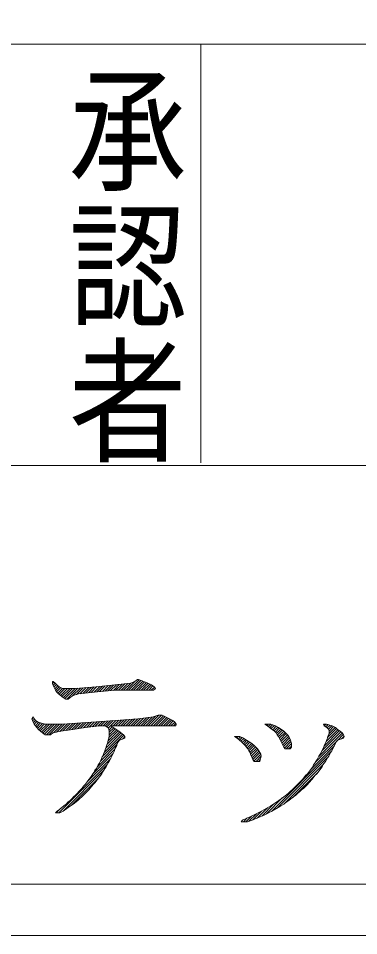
# Model space of a CAD drawing. Units: millimetres, scale not verified. Extents: x -4200 to 14901, y -2940 to 4824.
# Drawn here: x 3434 to 3692, y -2940 to -2243 of the extents above; entities that cross this region are included whole.
import ezdxf
from ezdxf.enums import TextEntityAlignment as Align

# ---------------------------------------------------------------- set-up
doc = ezdxf.new("R2010")
doc.units = ezdxf.units.MM
doc.header["$LTSCALE"] = 30
doc.layers.add('1-0', color=7, linetype='Continuous', lineweight=9)
doc.styles.add('@ＭＳ ゴシック', font='')
doc.styles.get('@ＭＳ ゴシック').set_extended_font_data('@MS Gothic')

msp = doc.modelspace()

# ---------------------------------------------------------------- linework, layer by layer
at = {"layer": '1-0', "color": 5}
for p, q in [((2117.79, -2262.97), (4153.32, -2262.97)), ((3572.18, -2262.97), (3572.18, -2580.86)), ((2117.79, -2582.97), (4153.32, -2582.97))]:
    msp.add_line(p, q, dxfattribs=at)
at = {"layer": '1-0'}
for p, q in [((3459.4, -2746.89), (3459.4, -2748.24)), ((3460.08, -2746.89), (3459.4, -2746.89)), ((3459.4, -2748.24), (3459.74, -2749.59)), ((3459.46, -2748.47), (3460.56, -2747.37)), ((3459.74, -2749.59), (3461.77, -2753.64)), ((3459.91, -2749.93), (3461.52, -2748.32)), ((3460.08, -2746.89), (3461.43, -2748.24)), ((3460.55, -2751.2), (3462.47, -2749.28)), ((3461.18, -2752.47), (3463.5, -2750.16)), ((3461.43, -2748.24), (3462.78, -2749.59)), ((3461.84, -2753.73), (3464.58, -2750.99)), ((3462.66, -2754.82), (3465.85, -2751.63)), ((3462.78, -2749.59), (3464.47, -2750.94)), ((3464.47, -2750.94), (3467.17, -2752.29)), ((3474.8, -2757.96), (3480.81, -2751.94)), ((3492.82, -2750.94), (3476.62, -2752.29)), ((3477.83, -2756.83), (3482.9, -2751.76)), ((3480.35, -2756.22), (3484.98, -2751.59)), ((3482.51, -2755.97), (3487.06, -2751.42)), ((3484.66, -2755.73), (3489.15, -2751.24)), ((3486.82, -2755.48), (3491.23, -2751.07)), ((3488.97, -2755.23), (3493.32, -2750.89)), ((3491.13, -2754.99), (3495.43, -2750.69)), ((3506.99, -2749.59), (3492.82, -2750.94)), ((3493.22, -2754.8), (3497.54, -2750.49)), ((3495.31, -2754.62), (3499.65, -2750.29)), ((3497.4, -2754.44), (3501.76, -2750.08)), ((3499.49, -2754.26), (3503.87, -2749.88)), ((3501.58, -2754.08), (3505.98, -2749.68)), ((3503.67, -2753.9), (3508.11, -2749.46)), ((3505.77, -2753.71), (3510.27, -2749.21)), ((3518.8, -2748.24), (3506.99, -2749.59)), ((3507.75, -2753.64), (3512.42, -2748.97)), ((3509.66, -2753.64), (3514.58, -2748.72)), ((3511.57, -2753.64), (3516.73, -2748.47)), ((3513.48, -2753.64), (3518.93, -2748.19)), ((3515.39, -2753.64), (3522.11, -2746.91)), ((3517.3, -2753.64), (3525.27, -2745.67)), ((3522.18, -2746.89), (3518.8, -2748.24)), ((3519.21, -2753.64), (3526.7, -2746.14)), ((3521.12, -2753.64), (3528.13, -2746.62)), ((3524.2, -2745.54), (3522.18, -2746.89)), ((3523.03, -2753.64), (3529.51, -2747.15)), ((3524.88, -2745.54), (3524.2, -2745.54)), ((3524.88, -2745.54), (3528.93, -2746.89)), ((3524.93, -2753.64), (3530.84, -2747.73)), ((3526.84, -2753.64), (3532.15, -2748.33)), ((3528.75, -2753.64), (3533.42, -2748.97)), ((3528.93, -2746.89), (3531.97, -2748.24)), ((3530.66, -2753.64), (3534.69, -2749.61)), ((3531.97, -2748.24), (3534.67, -2749.59)), ((3532.57, -2753.64), (3535.84, -2750.37)), ((3534.48, -2753.64), (3536.9, -2751.22)), ((3534.67, -2749.59), (3536.69, -2750.94)), ((3536.69, -2750.94), (3537.7, -2752.29)), ((3461.77, -2753.64), (3462.78, -2754.99)), ((3462.78, -2754.99), (3464.13, -2756.34)), ((3463.59, -2755.8), (3467.12, -2752.26)), ((3464.13, -2756.34), (3467.5, -2759.04)), ((3464.59, -2756.71), (3469.01, -2752.29)), ((3465.65, -2757.55), (3470.92, -2752.29)), ((3466.71, -2758.4), (3472.83, -2752.29)), ((3476.62, -2752.29), (3467.17, -2752.29)), ((3467.79, -2759.23), (3474.74, -2752.29)), ((3468.94, -2759.99), (3476.65, -2752.28)), ((3470.46, -2760.39), (3478.73, -2752.11)), ((3475.27, -2757.69), (3472.9, -2759.04)), ((3479.32, -2756.34), (3475.27, -2757.69)), ((3491.13, -2754.99), (3479.32, -2756.34)), ((3506.65, -2753.64), (3491.13, -2754.99)), ((3533.32, -2753.64), (3506.65, -2753.64)), ((3536.35, -2753.64), (3533.32, -2753.64)), ((3537.7, -2752.29), (3536.35, -2753.64)), ((3467.5, -2759.04), (3469.53, -2760.39)), ((3471.55, -2760.39), (3469.53, -2760.39)), ((3472.9, -2759.04), (3471.55, -2760.39)), ((3532.3, -2780.64), (3540.4, -2772.54)), ((3534.21, -2780.64), (3542.31, -2772.54)), ((3539.73, -2772.54), (3536.02, -2773.89)), ((3542.77, -2772.54), (3539.73, -2772.54)), ((3542.77, -2772.54), (3550.87, -2776.59)), ((3444.55, -2773.89), (3443.88, -2775.24)), ((3443.88, -2775.24), (3444.22, -2776.59)), ((3443.93, -2775.45), (3444.96, -2774.43)), ((3444.22, -2776.59), (3444.89, -2777.94)), ((3444.38, -2776.92), (3445.78, -2775.52)), ((3444.55, -2773.89), (3446.58, -2776.59)), ((3444.89, -2777.94), (3445.57, -2779.29)), ((3445.02, -2778.19), (3446.6, -2776.6)), ((3445.57, -2779.29), (3446.58, -2780.64)), ((3445.68, -2779.44), (3447.75, -2777.37)), ((3446.5, -2780.53), (3448.98, -2778.04)), ((3446.58, -2776.59), (3448.6, -2777.94)), ((3447.31, -2781.62), (3450.49, -2778.44)), ((3448.22, -2782.62), (3452, -2778.84)), ((3448.6, -2777.94), (3453.67, -2779.29)), ((3449.18, -2783.57), (3453.51, -2779.24)), ((3450.13, -2784.53), (3455.37, -2779.29)), ((3451.18, -2785.39), (3457.28, -2779.29)), ((3452.26, -2786.22), (3459.19, -2779.29)), ((3453.4, -2786.99), (3461.1, -2779.29)), ((3467.17, -2779.29), (3453.67, -2779.29)), ((3454.91, -2787.39), (3463.01, -2779.29)), ((3456.82, -2787.39), (3464.92, -2779.29)), ((3460.18, -2785.94), (3466.83, -2779.29)), ((3462.63, -2785.39), (3468.84, -2779.18)), ((3465.08, -2784.85), (3470.88, -2779.05)), ((3488.77, -2777.94), (3467.17, -2779.29)), ((3467.39, -2784.45), (3472.92, -2778.93)), ((3469.63, -2784.12), (3474.95, -2778.8)), ((3471.87, -2783.79), (3476.99, -2778.67)), ((3474.11, -2783.46), (3479.02, -2778.55)), ((3476.35, -2783.13), (3481.06, -2778.42)), ((3478.57, -2782.82), (3483.1, -2778.29)), ((3480.8, -2782.5), (3485.13, -2778.16)), ((3483.03, -2782.18), (3487.17, -2778.04)), ((3485.24, -2781.88), (3489.21, -2777.9)), ((3487.42, -2781.61), (3491.27, -2777.75)), ((3507.33, -2776.59), (3488.77, -2777.94)), ((3489.6, -2781.33), (3493.33, -2777.6)), ((3491.78, -2781.06), (3495.39, -2777.45)), ((3493.96, -2780.79), (3497.45, -2777.31)), ((3496.03, -2780.64), (3499.51, -2777.16)), ((3497.93, -2780.64), (3501.57, -2777.01)), ((3499.73, -2780.75), (3503.62, -2776.86)), ((3500.88, -2781.51), (3505.68, -2776.71)), ((3501.83, -2782.47), (3507.75, -2776.55)), ((3505.57, -2780.64), (3509.82, -2776.39)), ((3524.54, -2775.24), (3507.33, -2776.59)), ((3507.48, -2780.64), (3511.89, -2776.23)), ((3509.39, -2780.64), (3513.96, -2776.07)), ((3511.3, -2780.64), (3516.03, -2775.9)), ((3513.21, -2780.64), (3518.1, -2775.74)), ((3515.12, -2780.64), (3520.18, -2775.58)), ((3517.03, -2780.64), (3522.25, -2775.42)), ((3518.94, -2780.64), (3524.32, -2775.25)), ((3520.85, -2780.64), (3526.47, -2775.01)), ((3522.75, -2780.64), (3528.64, -2774.75)), ((3536.02, -2773.89), (3524.54, -2775.24)), ((3524.66, -2780.64), (3530.8, -2774.5)), ((3526.57, -2780.64), (3532.96, -2774.25)), ((3528.48, -2780.64), (3535.13, -2773.99)), ((3530.39, -2780.64), (3537.78, -2773.24)), ((3536.12, -2780.64), (3543.73, -2773.02)), ((3538.03, -2780.64), (3545.01, -2773.66)), ((3539.94, -2780.64), (3546.28, -2774.29)), ((3541.85, -2780.64), (3547.55, -2774.93)), ((3543.76, -2780.64), (3548.83, -2775.57)), ((3545.66, -2780.64), (3550.1, -2776.2)), ((3547.57, -2780.64), (3551.29, -2776.92)), ((3549.48, -2780.64), (3552.35, -2777.77)), ((3550.87, -2776.59), (3552.55, -2777.94)), ((3551.39, -2780.64), (3553.21, -2778.82)), ((3552.55, -2777.94), (3553.57, -2779.29)), ((3553.57, -2779.29), (3553.23, -2780.64)), ((3620.73, -2779.29), (3622.75, -2780.64)), ((3625.45, -2779.29), (3620.73, -2779.29)), ((3621.18, -2779.58), (3621.47, -2779.29)), ((3622.32, -2780.35), (3623.38, -2779.29)), ((3623.41, -2781.16), (3625.29, -2779.29)), ((3624.48, -2782.01), (3626.7, -2779.79)), ((3625.45, -2779.29), (3628.83, -2780.64)), ((3665.28, -2779.29), (3665.95, -2780.64)), ((3667.64, -2779.29), (3665.28, -2779.29)), ((3665.31, -2779.36), (3665.38, -2779.29)), ((3665.95, -2780.63), (3667.29, -2779.29)), ((3667.09, -2781.4), (3668.84, -2779.65)), ((3667.64, -2779.29), (3672.03, -2780.64)), ((3446.58, -2780.64), (3447.59, -2781.99)), ((3447.59, -2781.99), (3448.94, -2783.34)), ((3448.94, -2783.34), (3450.29, -2784.69)), ((3450.29, -2784.69), (3451.98, -2786.04)), ((3451.98, -2786.04), (3454, -2787.39)), ((3459.74, -2786.04), (3458.05, -2787.39)), ((3465.82, -2784.69), (3459.74, -2786.04)), ((3474.93, -2783.34), (3465.82, -2784.69)), ((3484.38, -2781.99), (3474.93, -2783.34)), ((3495.18, -2780.64), (3484.38, -2781.99)), ((3499.57, -2780.64), (3495.18, -2780.64)), ((3499.57, -2780.64), (3501.59, -2781.99)), ((3500.05, -2797.62), (3511.67, -2786)), ((3500.89, -2794.86), (3510.61, -2785.15)), ((3501.59, -2781.99), (3502.27, -2783.34)), ((3501.77, -2792.08), (3509.51, -2784.34)), ((3502.27, -2783.34), (3502.6, -2784.69)), ((3502.39, -2783.82), (3504.92, -2781.28)), ((3502.4, -2789.53), (3508.36, -2783.57)), ((3502.6, -2785.51), (3506.07, -2782.05)), ((3502.6, -2787.42), (3507.22, -2782.81)), ((3502.6, -2784.69), (3502.6, -2786.04)), ((3502.6, -2786.04), (3502.6, -2787.39)), ((3503.95, -2780.64), (3510.03, -2784.69)), ((3544.12, -2780.64), (3503.95, -2780.64)), ((3510.03, -2784.69), (3513.4, -2787.39)), ((3553.23, -2780.64), (3544.12, -2780.64)), ((3622.75, -2780.64), (3624.44, -2781.99)), ((3624.44, -2781.99), (3626.47, -2783.34)), ((3625.62, -2782.77), (3628.06, -2780.33)), ((3626.47, -2783.34), (3628.15, -2784.69)), ((3626.75, -2783.56), (3629.36, -2780.94)), ((3627.81, -2784.41), (3630.58, -2781.64)), ((3628.15, -2784.69), (3629.5, -2786.04)), ((3628.8, -2785.33), (3631.76, -2782.36)), ((3628.83, -2780.64), (3631.19, -2781.99)), ((3629.5, -2786.04), (3630.18, -2787.39)), ((3629.67, -2786.37), (3632.9, -2783.13)), ((3630.34, -2787.6), (3634.05, -2783.89)), ((3631.16, -2788.69), (3635.2, -2784.66)), ((3631.19, -2781.99), (3635.24, -2784.69)), ((3631.8, -2789.96), (3636.16, -2785.6)), ((3632.44, -2791.23), (3637.11, -2786.56)), ((3635.24, -2784.69), (3637.94, -2787.39)), ((3661.72, -2803.95), (3679.53, -2786.14)), ((3664.31, -2799.46), (3678.59, -2785.17)), ((3665.82, -2796.04), (3677.54, -2784.31)), ((3665.95, -2780.64), (3667.98, -2781.99)), ((3667.35, -2792.59), (3676.4, -2783.55)), ((3667.98, -2781.99), (3669.33, -2783.34)), ((3668.2, -2782.2), (3670.3, -2780.1)), ((3668.44, -2789.6), (3675.31, -2782.72)), ((3669.15, -2783.16), (3671.76, -2780.55)), ((3669.33, -2783.34), (3669.67, -2784.69)), ((3669.67, -2786.04), (3669.33, -2787.39)), ((3669.52, -2786.6), (3674.23, -2781.89)), ((3669.64, -2784.58), (3673.02, -2781.2)), ((3669.67, -2784.69), (3669.67, -2786.04)), ((3672.03, -2780.64), (3674.39, -2781.99)), ((3674.39, -2781.99), (3676.08, -2783.34)), ((3676.08, -2783.34), (3678.1, -2784.69)), ((3678.1, -2784.69), (3679.45, -2786.04)), ((3679.45, -2786.04), (3680.47, -2787.39)), ((3458.05, -2787.39), (3454, -2787.39)), ((3497.19, -2804.29), (3513.7, -2787.78)), ((3498.96, -2800.61), (3512.73, -2786.85)), ((3501.59, -2792.79), (3501.25, -2794.14)), ((3501.93, -2791.44), (3501.59, -2792.79)), ((3502.27, -2790.09), (3501.93, -2791.44)), ((3502.6, -2788.74), (3502.27, -2790.09)), ((3502.6, -2787.39), (3502.6, -2788.74)), ((3509.35, -2792.79), (3508.68, -2794.14)), ((3510.37, -2791.44), (3509.35, -2792.79)), ((3514.42, -2790.09), (3510.37, -2791.44)), ((3512.75, -2790.64), (3514.42, -2788.97)), ((3513.4, -2787.39), (3514.42, -2788.74)), ((3514.42, -2788.74), (3514.42, -2790.09)), ((3597.78, -2788.74), (3599.8, -2790.09)), ((3601.83, -2788.74), (3597.78, -2788.74)), ((3598.31, -2789.09), (3598.66, -2788.74)), ((3599.45, -2789.85), (3600.57, -2788.74)), ((3599.8, -2790.09), (3603.18, -2792.79)), ((3600.54, -2790.67), (3602.26, -2788.95)), ((3601.6, -2791.52), (3603.53, -2789.59)), ((3601.83, -2788.74), (3604.53, -2790.09)), ((3602.66, -2792.37), (3604.79, -2790.24)), ((3603.18, -2792.79), (3605.88, -2795.49)), ((3603.67, -2793.27), (3606.01, -2790.93)), ((3604.53, -2790.09), (3606.89, -2791.44)), ((3604.62, -2794.23), (3607.2, -2791.65)), ((3605.58, -2795.18), (3608.35, -2792.41)), ((3606.44, -2796.23), (3609.5, -2793.17)), ((3606.89, -2791.44), (3610.94, -2794.14)), ((3630.18, -2787.39), (3631.19, -2788.74)), ((3631.19, -2788.74), (3635.24, -2796.84)), ((3633.07, -2792.5), (3638.05, -2787.53)), ((3633.71, -2793.78), (3638.87, -2788.62)), ((3634.35, -2795.05), (3639.52, -2789.87)), ((3634.98, -2796.32), (3640.16, -2791.15)), ((3635.73, -2797.49), (3640.6, -2792.62)), ((3637.94, -2787.39), (3638.95, -2788.74)), ((3638.95, -2788.74), (3640.3, -2791.44)), ((3640.3, -2791.44), (3640.98, -2794.14)), ((3659.14, -2808.44), (3675.88, -2791.7)), ((3667.3, -2792.79), (3665.95, -2795.49)), ((3667.64, -2791.44), (3667.3, -2792.79)), ((3668.32, -2790.09), (3667.64, -2791.44)), ((3668.65, -2788.74), (3668.32, -2790.09)), ((3669.33, -2787.39), (3668.65, -2788.74)), ((3675.07, -2792.79), (3671.69, -2799.54)), ((3676.08, -2791.44), (3675.07, -2792.79)), ((3680.47, -2790.09), (3676.08, -2791.44)), ((3676.17, -2791.41), (3680.35, -2787.23)), ((3678.93, -2790.56), (3681.01, -2788.48)), ((3680.47, -2787.39), (3681.14, -2788.74)), ((3681.14, -2788.74), (3680.47, -2790.09)), ((3493.37, -2811.93), (3506.95, -2798.35)), ((3495.95, -2807.44), (3508.49, -2794.9)), ((3499.23, -2799.54), (3498.89, -2800.89)), ((3499.9, -2798.19), (3499.23, -2799.54)), ((3500.24, -2796.84), (3499.9, -2798.19)), ((3500.58, -2795.49), (3500.24, -2796.84)), ((3501.25, -2794.14), (3500.58, -2795.49)), ((3506.65, -2799.54), (3502.6, -2807.64)), ((3506.99, -2798.19), (3506.65, -2799.54)), ((3508.34, -2795.49), (3506.99, -2798.19)), ((3508.68, -2794.14), (3508.34, -2795.49)), ((3605.88, -2795.49), (3607.9, -2798.19)), ((3607.26, -2797.32), (3610.64, -2793.94)), ((3607.9, -2798.19), (3608.58, -2799.54)), ((3608.04, -2798.45), (3611.72, -2794.76)), ((3608.58, -2799.54), (3609.59, -2800.89)), ((3608.7, -2799.7), (3612.77, -2795.63)), ((3609.52, -2800.79), (3613.72, -2796.58)), ((3609.94, -2802.27), (3614.68, -2797.54)), ((3610.58, -2803.54), (3615.59, -2798.53)), ((3610.94, -2794.14), (3612.63, -2795.49)), ((3611.22, -2804.82), (3616.39, -2799.64)), ((3612.63, -2795.49), (3615.33, -2798.19)), ((3615.33, -2798.19), (3616.34, -2799.54)), ((3616.34, -2799.54), (3617.69, -2802.24)), ((3625.8, -2845.6), (3671.17, -2800.22)), ((3635.24, -2796.84), (3636.25, -2798.19)), ((3639.97, -2798.19), (3636.25, -2798.19)), ((3636.94, -2798.19), (3640.98, -2794.15)), ((3638.85, -2798.19), (3640.98, -2796.06)), ((3640.98, -2796.84), (3639.97, -2798.19)), ((3640.98, -2794.14), (3640.98, -2796.84)), ((3655.3, -2814.19), (3673.43, -2796.06)), ((3665.62, -2796.84), (3662.92, -2802.24)), ((3665.95, -2795.49), (3665.62, -2796.84)), ((3671.69, -2799.54), (3670.68, -2800.89)), ((3485.72, -2823.4), (3503.72, -2805.39)), ((3490.11, -2817.1), (3505.63, -2801.57)), ((3495.85, -2807.64), (3495.18, -2808.99)), ((3496.53, -2806.29), (3495.85, -2807.64)), ((3496.87, -2804.94), (3496.53, -2806.29)), ((3497.54, -2803.59), (3496.87, -2804.94)), ((3498.22, -2802.24), (3497.54, -2803.59)), ((3498.89, -2800.89), (3498.22, -2802.24)), ((3502.6, -2807.64), (3501.59, -2808.99)), ((3609.59, -2800.89), (3609.93, -2802.24)), ((3609.93, -2802.24), (3611.28, -2804.94)), ((3611.28, -2804.94), (3611.62, -2806.29)), ((3611.62, -2806.29), (3612.63, -2807.64)), ((3611.63, -2806.31), (3617.03, -2800.91)), ((3612.45, -2807.4), (3617.67, -2802.19)), ((3617.02, -2807.64), (3612.63, -2807.64)), ((3614.12, -2807.64), (3617.98, -2803.78)), ((3616.03, -2807.64), (3617.34, -2806.33)), ((3618.03, -2803.59), (3617.02, -2807.64)), ((3617.69, -2802.24), (3618.03, -2803.59)), ((3630.2, -2843.11), (3668.26, -2805.05)), ((3659.54, -2807.64), (3658.87, -2808.99)), ((3660.55, -2806.29), (3659.54, -2807.64)), ((3661.9, -2803.59), (3660.55, -2806.29)), ((3662.92, -2802.24), (3661.9, -2803.59)), ((3666.97, -2807.64), (3664.94, -2810.34)), ((3668.32, -2804.94), (3666.97, -2807.64)), ((3669.33, -2803.59), (3668.32, -2804.94)), ((3670.68, -2800.89), (3669.33, -2803.59)), ((3464.24, -2846.79), (3501.14, -2809.89)), ((3467.5, -2845.44), (3498.56, -2814.38)), ((3491.8, -2814.39), (3491.13, -2815.74)), ((3492.82, -2813.04), (3491.8, -2814.39)), ((3493.49, -2811.69), (3492.82, -2813.04)), ((3494.17, -2810.34), (3493.49, -2811.69)), ((3495.18, -2808.99), (3494.17, -2810.34)), ((3498.55, -2814.39), (3497.54, -2815.74)), ((3499.23, -2813.04), (3498.55, -2814.39)), ((3500.24, -2811.69), (3499.23, -2813.04)), ((3501.59, -2808.99), (3500.24, -2811.69)), ((3635.1, -2840.12), (3665.12, -2810.1)), ((3657.18, -2811.69), (3653.13, -2817.09)), ((3657.85, -2810.34), (3657.18, -2811.69)), ((3658.87, -2808.99), (3657.85, -2810.34)), ((3664.27, -2811.69), (3660.22, -2817.09)), ((3664.94, -2810.34), (3664.27, -2811.69)), ((3473.9, -2840.95), (3494.19, -2820.66)), ((3487.42, -2821.14), (3486.4, -2822.49)), ((3488.43, -2819.79), (3487.42, -2821.14)), ((3489.44, -2818.44), (3488.43, -2819.79)), ((3490.12, -2817.09), (3489.44, -2818.44)), ((3491.13, -2815.74), (3490.12, -2817.09)), ((3496.87, -2817.09), (3491.8, -2823.84)), ((3497.54, -2815.74), (3496.87, -2817.09)), ((3649.75, -2821.14), (3641.65, -2829.24)), ((3642.14, -2834.99), (3660.74, -2816.38)), ((3651.78, -2818.44), (3649.75, -2821.14)), ((3653.13, -2817.09), (3651.78, -2818.44)), ((3656.84, -2821.14), (3654.14, -2823.84)), ((3658.87, -2818.44), (3656.84, -2821.14)), ((3660.22, -2817.09), (3658.87, -2818.44)), ((3482.02, -2827.89), (3480.67, -2829.24)), ((3483.03, -2826.54), (3482.02, -2827.89)), ((3484.38, -2825.19), (3483.03, -2826.54)), ((3485.39, -2823.84), (3484.38, -2825.19)), ((3486.4, -2822.49), (3485.39, -2823.84)), ((3488.09, -2827.89), (3487.08, -2829.24)), ((3489.44, -2826.54), (3488.09, -2827.89)), ((3490.45, -2825.19), (3489.44, -2826.54)), ((3491.8, -2823.84), (3490.45, -2825.19)), ((3650.43, -2827.89), (3648.74, -2829.24)), ((3653.13, -2825.19), (3650.43, -2827.89)), ((3654.14, -2823.84), (3653.13, -2825.19)), ((3475.6, -2834.64), (3474.25, -2835.99)), ((3476.95, -2833.29), (3475.6, -2834.64)), ((3478.3, -2831.94), (3476.95, -2833.29)), ((3479.65, -2830.59), (3478.3, -2831.94)), ((3480.67, -2829.24), (3479.65, -2830.59)), ((3481.68, -2834.64), (3479.99, -2835.99)), ((3487.08, -2829.24), (3481.68, -2834.64)), ((3621.98, -2847.51), (3634.08, -2835.41)), ((3635.24, -2834.64), (3633.22, -2835.99)), ((3638.62, -2831.94), (3635.24, -2834.64)), ((3639.97, -2830.59), (3638.62, -2831.94)), ((3641.65, -2829.24), (3639.97, -2830.59)), ((3642.67, -2834.64), (3640.64, -2835.99)), ((3644.35, -2833.29), (3642.67, -2834.64)), ((3645.7, -2831.94), (3644.35, -2833.29)), ((3647.39, -2830.59), (3645.7, -2831.94)), ((3648.74, -2829.24), (3647.39, -2830.59)), ((3468.18, -2841.39), (3466.49, -2842.74)), ((3469.87, -2840.04), (3468.18, -2841.39)), ((3471.22, -2838.69), (3469.87, -2840.04)), ((3472.9, -2837.34), (3471.22, -2838.69)), ((3473.24, -2841.39), (3471.55, -2842.74)), ((3474.25, -2835.99), (3472.9, -2837.34)), ((3475.27, -2840.04), (3473.24, -2841.39)), ((3478.64, -2837.34), (3475.27, -2840.04)), ((3479.99, -2835.99), (3478.64, -2837.34)), ((3625.45, -2841.39), (3618.37, -2845.44)), ((3618.42, -2849.16), (3627.68, -2839.9)), ((3631.53, -2837.34), (3625.45, -2841.39)), ((3632.88, -2841.39), (3630.85, -2842.74)), ((3633.22, -2835.99), (3631.53, -2837.34)), ((3635.24, -2840.04), (3632.88, -2841.39)), ((3636.93, -2838.69), (3635.24, -2840.04)), ((3638.95, -2837.34), (3636.93, -2838.69)), ((3640.64, -2835.99), (3638.95, -2837.34)), ((3463.12, -2845.44), (3461.77, -2846.79)), ((3465.14, -2846.79), (3461.77, -2846.79)), ((3462.33, -2846.79), (3465.95, -2843.17)), ((3464.8, -2844.09), (3463.12, -2845.44)), ((3466.49, -2842.74), (3464.8, -2844.09)), ((3467.5, -2845.44), (3465.14, -2846.79)), ((3471.55, -2842.74), (3467.5, -2845.44)), ((3606.41, -2853.54), (3610.65, -2849.29)), ((3610.27, -2849.49), (3607.23, -2850.84)), ((3608.75, -2853.11), (3614.47, -2847.39)), ((3618.37, -2845.44), (3610.27, -2849.49)), ((3611.77, -2851.99), (3618.29, -2845.48)), ((3620.73, -2848.14), (3614.65, -2850.84)), ((3614.98, -2850.69), (3622.73, -2842.94)), ((3626.13, -2845.44), (3620.73, -2848.14)), ((3630.85, -2842.74), (3626.13, -2845.44)), ((3603.85, -2852.19), (3602.84, -2853.54)), ((3607.57, -2853.54), (3602.84, -2853.54)), ((3603.6, -2852.53), (3604, -2852.13)), ((3607.23, -2850.84), (3603.85, -2852.19)), ((3604.5, -2853.54), (3607.18, -2850.86)), ((3611.28, -2852.19), (3607.57, -2853.54)), ((3614.65, -2850.84), (3611.28, -2852.19))]:
    msp.add_line(p, q, dxfattribs=at)
at = {"layer": '1-0', "color": 5}
msp.add_lwpolyline([(4200, 2940), (-4200, 2940), (-4200, -2940), (4200, -2940)], close=True, dxfattribs=at)
msp.add_lwpolyline([(2117.79, -1942.97), (2117.79, -2900.86), (4153.32, -2900.86)], dxfattribs=at)

# ---------------------------------------------------------------- texts
at = {"layer": '1-0', "style": '@ＭＳ ゴシック', "width": 1.15}
msp.add_text('承認者', height=65.75, rotation=270, dxfattribs=at).set_placement((3462.92, -2275.19), align=Align.BOTTOM_LEFT)

doc.saveas('drawing.dxf')
